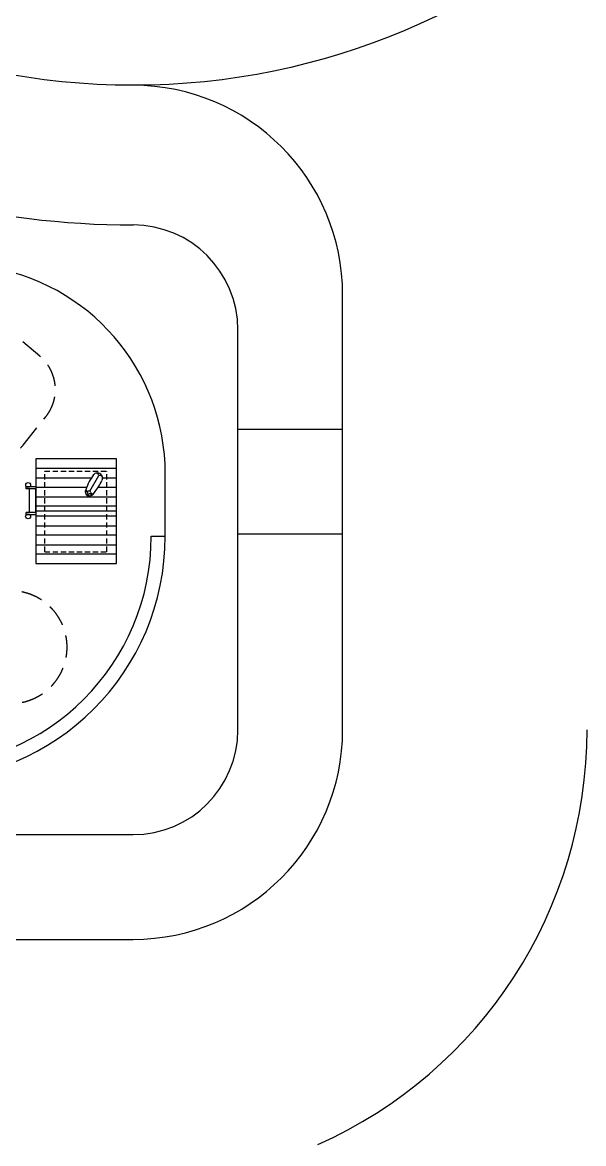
# Model space of a CAD drawing. Header units: millimetres. Extents: x 1145859089 to 1147511753, y -1047484727 to -1047247487.
# Drawn here: x 1146003752 to 1146019822, y -1047411618 to -1047379509 of the extents above; entities that cross this region are included whole.
import ezdxf
from ezdxf.xclip import XClip

# ---------------------------------------------------------------- set-up
doc = ezdxf.new("R2010")
doc.units = ezdxf.units.MM
doc.header["$LTSCALE"] = 100
doc.header["$MEASUREMENT"] = 0
doc.header["$XCLIPFRAME"] = 2
doc.linetypes.add('단지배치도$0$HID', pattern=[2.3, 1.5, -0.8])
doc.linetypes.add('단지배치도$0$HIDDEN', pattern=[9.525, 6.35, -3.175])
doc.layers.get('0').update_dxf_attribs({"linetype": 'CONTINUOUS'})
doc.layers.add('XREF', color=135, linetype='CONTINUOUS')
doc.layers.add('단지배치도$0$W240910', color=135, linetype='CONTINUOUS')

# ---------------------------------------------------------------- blocks, each defined once
blk = doc.blocks.new('단지배치도$0$zw$9902')
at = {"layer": '단지배치도$0$W240910'}
for p, q in [((74781, -28400, 0), (74781, -15940, 0)), ((71781, -28400, 0), (71781, -16940, 0)), ((71781, -19790, 0), (74781, -19790, 0)), ((68305, -20637, 0), (65995, -20637, 0)), ((65995, -20637, 0), (65995, -23639, 0)), ((68305, -23639, 0), (68305, -20637, 0)), ((65995, -20906, 0), (68305, -20906, 0)), ((65995, -21186, 0), (67586, -21186, 0)), ((67541, -21566, 0), (67801, -21115, 0)), ((67908, -21186, 0), (68305, -21186, 0)), ((69701, -22855, 0), (69701, -21072, 0)), ((65995, -21437, 0), (65720, -21437, 0)), ((65723, -21437, 0), (65720, -21437, 0)), ((65720, -21497, 0), (65720, -21437, 0)), ((65995, -21497, 0), (65720, -21497, 0)), ((65817, -22177, 0), (65817, -21497, 0)), ((65995, -21446, 0), (67454, -21446, 0)), ((65995, -22177, 0), (65995, -21497, 0)), ((67785, -21446, 0), (68305, -21446, 0)), ((65995, -21726, 0), (68305, -21726, 0)), ((65995, -21986, 0), (68305, -21986, 0)), ((68305, -22138, 0), (65995, -22138, 0)), ((65995, -22177, 0), (65720, -22177, 0)), ((65720, -22237, 0), (65720, -22177, 0)), ((65995, -22237, 0), (65720, -22237, 0)), ((65722, -22237, 0), (65720, -22237, 0)), ((65995, -22271, 0), (68305, -22271, 0)), ((65995, -22557, 0), (68305, -22557, 0)), ((71781, -22790, 0), (74781, -22790, 0)), ((65995, -22816, 0), (68305, -22816, 0)), ((65995, -23097, 0), (68305, -23097, 0)), ((69301, -22855, 0), (69701, -22855, 0)), ((65995, -23356, 0), (68305, -23356, 0)), ((65995, -23639, 0), (68305, -23639, 0)), ((49540, -31400, 0), (68781, -31400, 0)), ((49540, -34400, 0), (68781, -34400, 0))]:
    blk.add_line(p, q, dxfattribs=at)
at = {"layer": '단지배치도$0$W240910', "linetype": '단지배치도$0$HIDDEN'}
for p, q in [((66106, -17694, -333088), (64861, -16655, -333088)), ((65628, -20247, -333088), (66279, -19436, -333088))]:
    blk.add_line(p, q, dxfattribs=at)
at = {"layer": '단지배치도$0$W240910', "linetype": '단지배치도$0$HID'}
for p, q in [((66249, -20989, 0), (68026, -20989, 0)), ((66249, -23297, 0), (66249, -20989, 0)), ((68026, -23297, 0), (68026, -20989, 0)), ((66249, -23297, 0), (68026, -23297, 0))]:
    blk.add_line(p, q, dxfattribs=at)
at = {"layer": '단지배치도$0$W240910'}
for centre, radius in [((68781, 10060, 0), 20000), ((65775, -21389, 0), 70.4), ((65774, -22284, 0), 70.4)]:
    blk.add_circle(centre, radius, dxfattribs=at)
for centre, radius, start, end in [((68781, 10060, 0), 24000, 213.718, 270), ((68781, -15940, 0), 6000, 0, 90), ((68781, -16940, 0), 3000, 0, 90), ((63701, -21072, 0), 6000, 0, 81.7868), ((68625, -21863, 0), 1240, 142.8255, 152.4197), ((66981, -20611, 0), 826, 322.5372, 326.5751), ((67720, -21134, 0), 83.5, 13.4268, 126.0293), ((67756, -21192, 0), 150, 10.1139, 112.5578), ((67825, -21195, 0), 83.5, 354.0445, 106.647), ((69200, -22160, 0), 1887, 152.5148, 160.3728), ((66196, -20428, 0), 1887, 319.701, 327.559), ((66740, -20777, 0), 1240, 327.654, 337.2483), ((68648, -21572, 0), 826, 153.4987, 157.5366), ((67532, -21582, 0), 122, 153.0871, 328.1168), ((67449, -21617, 0), 38.3, 242.0604, 163.7172), ((67759, -21178, 0), 484, 225.9836, 229.4796), ((67484, -21507, 0), 55.3, 225.1174, 282.8555), ((67514, -21606, 0), 48.6, 55.7124, 111.5166), ((67544, -21671, 0), 38.3, 316.3565, 238.0134), ((67520, -21610, 0), 48.6, 8.5572, 64.3614), ((67613, -21591, 0), 45.9, 194.1788, 254.5903), ((67759, -21178, 0), 484, 250.8583, 255.2203), ((62701, -22855, 0), 7000, 270, 0), ((62701, -22855, 0), 6600, 270, 0), ((68781, -28400, 0), 6000, 270, 0), ((68781, -28400, 0), 3000, 270, 0), ((68781, -28400, 0), 3000, 270, 0), ((68781, -28400, 0), 13000, 294.0243, 0)]:
    blk.add_arc(centre, radius, start, end, dxfattribs=at)
at = {"layer": '단지배치도$0$W240910', "linetype": '단지배치도$0$HIDDEN'}
for centre, radius, start, end in [((65304, -18653, -333088), 1250, 321.2484, 50.1232), ((64654, -19464, -333088), 1250, 228.8641, 321.2484), ((65276, -26031, 0), 1614, 247.9975, 78.6542)]:
    blk.add_arc(centre, radius, start, end, dxfattribs=at)
blk = doc.blocks.new('단지배치도')
blk.add_blockref('단지배치도$0$zw$9902', (141034, 142437))

msp = doc.modelspace()

# ---------------------------------------------------------------- block references
at = {"layer": 'XREF'}
ref = msp.add_blockref('단지배치도', (1145797106.633357, -1047513806.462535), dxfattribs=at)
XClip(ref).set_block_clipping_path([(72982.4064819524, 34919.7593965298), (360382.4067475507, 255319.7593436697)])

doc.saveas('drawing.dxf')
